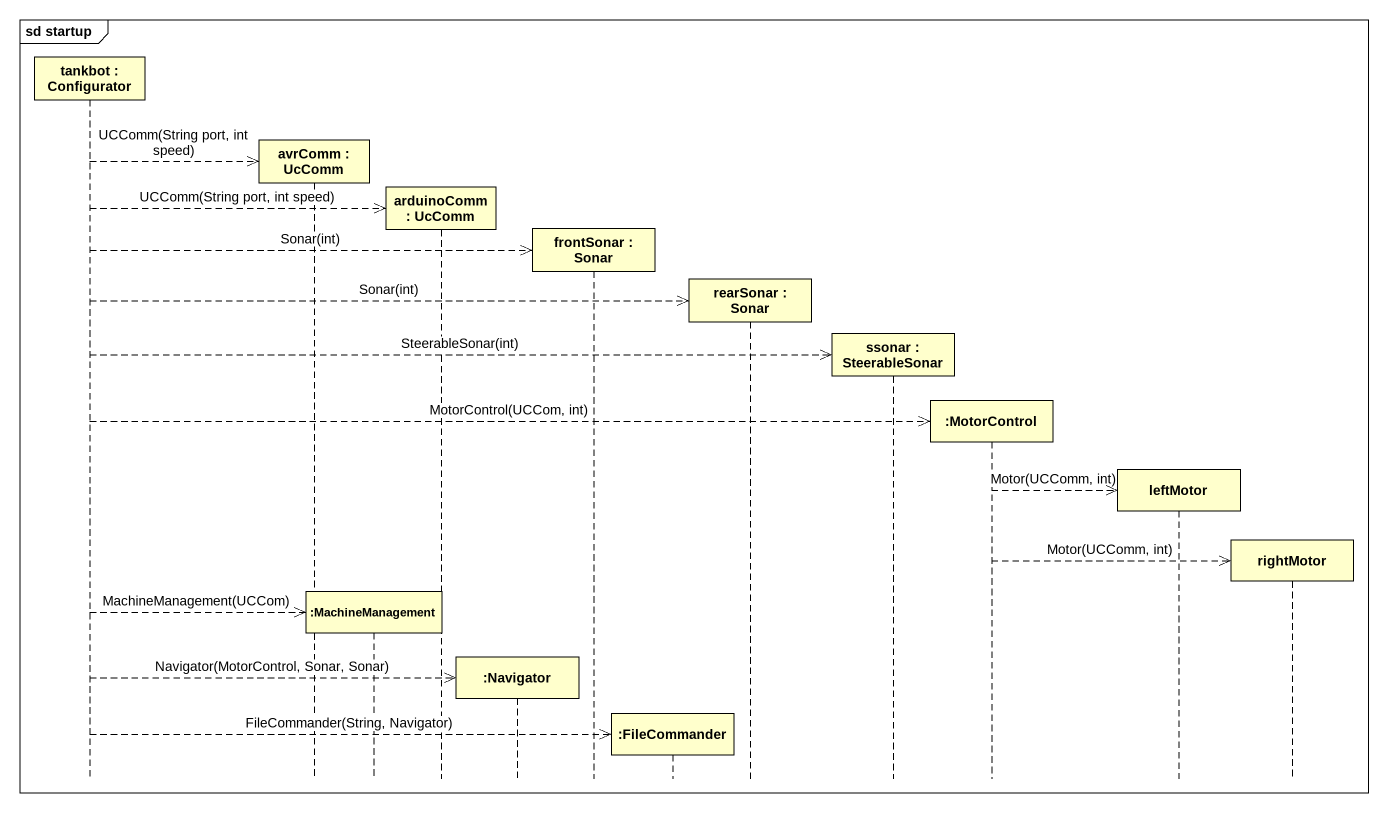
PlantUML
@startuml
mainframe sd startup
hide footbox
participant "tankbot : Configurator" as tankbot
participant "avrComm : UcComm" as avrComm
participant ":MachineManagement" as MachineManagement
participant "arduinoComm : UcComm" as arduinoComm
participant ":Navigator" as Navigator
participant "frontSonar : Sonar" as frontSonar
participant ":FileCommander" as FileCommander
participant "rearSonar : Sonar" as rearSonar
participant "ssonar : SteerableSonar" as ssonar
participant ":MotorControl" as MotorControl
participant leftMotor
participant rightMotor

tankbot -->> avrComm ** : UCComm(String port, int speed)
tankbot -->> arduinoComm ** : UCComm(String port, int speed)
tankbot -->> frontSonar ** : Sonar(int)
tankbot -->> rearSonar ** : Sonar(int)
tankbot -->> ssonar ** : SteerableSonar(int)
tankbot -->> MotorControl ** : MotorControl(UCCom, int)
MotorControl -->> leftMotor ** : Motor(UCComm, int)
MotorControl -->> rightMotor ** : Motor(UCComm, int)
tankbot -->> MachineManagement ** : MachineManagement(UCCom)
tankbot -->> Navigator ** : Navigator(MotorControl, Sonar, Sonar)
tankbot -->> FileCommander ** : FileCommander(String, Navigator)
@enduml
